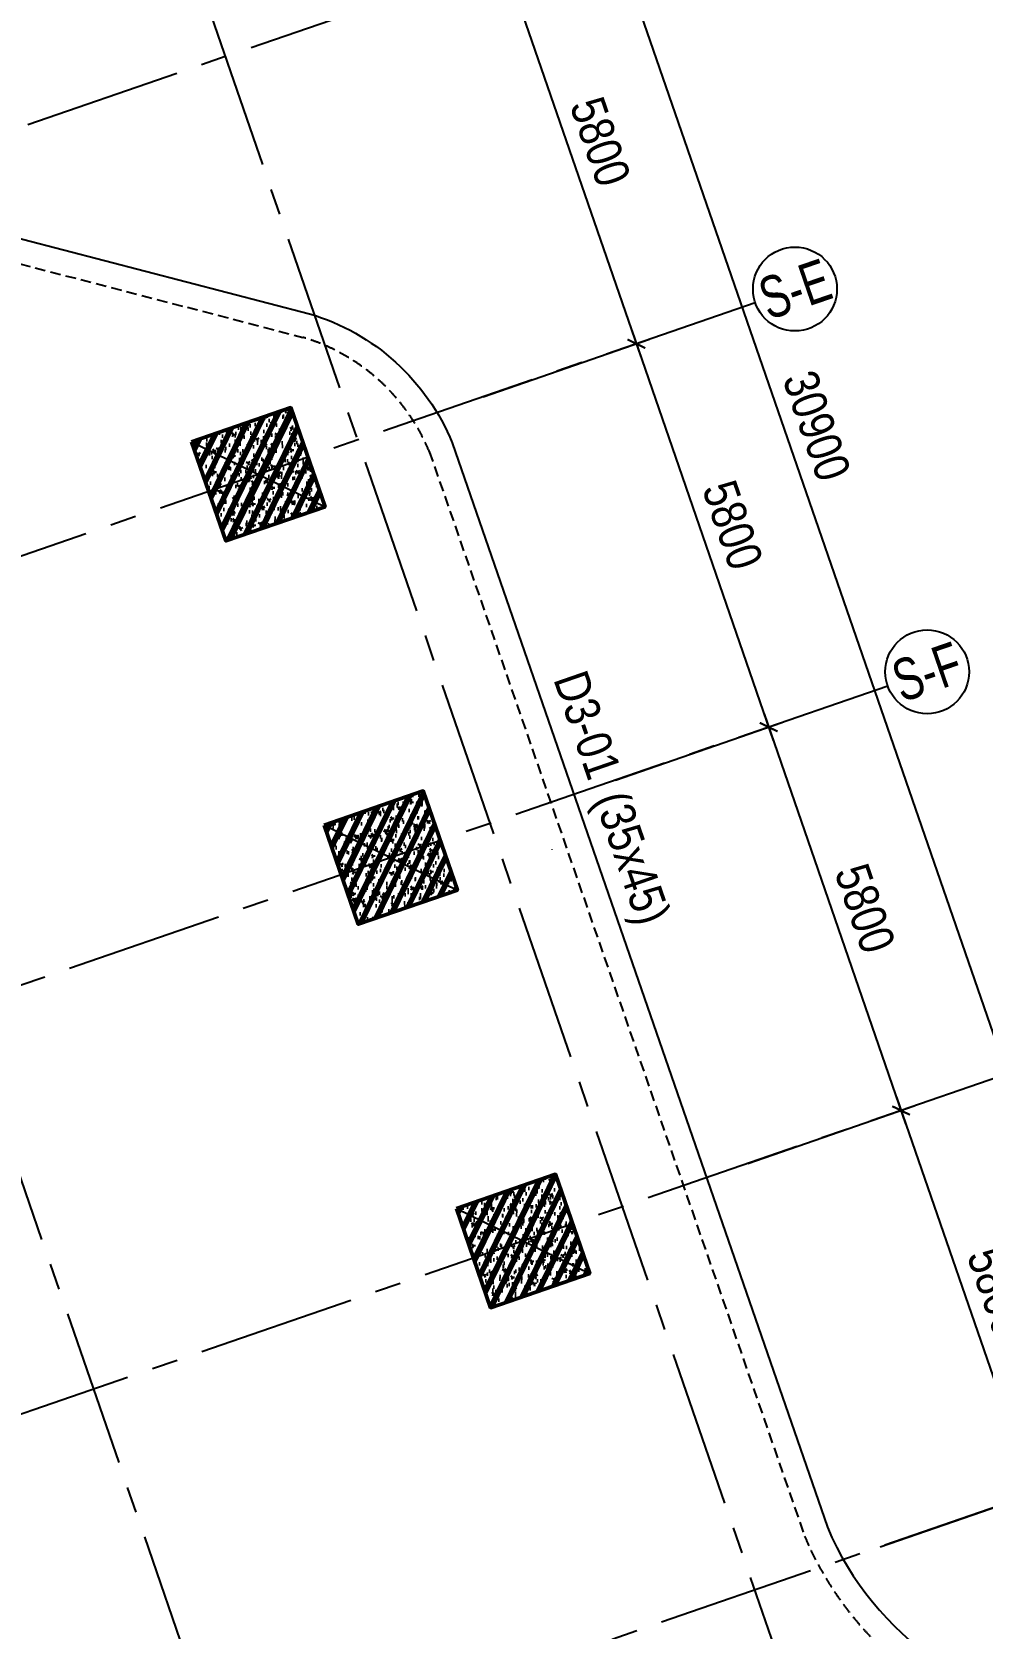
# Model space of a CAD drawing. Header units: millimetres. Extents: x -340714 to 2967022, y -655653 to 62.
# Drawn here: x 1354553 to 1368139, y -311596 to -288770 of the extents above; entities that cross this region are included whole.
import ezdxf
from ezdxf.enums import TextEntityAlignment as Align

# ---------------------------------------------------------------- set-up
doc = ezdxf.new("R2010")
doc.units = ezdxf.units.MM
doc.header["$LTSCALE"] = 100
doc.header["$PDMODE"] = 32
doc.header["$PDSIZE"] = 2.5
doc.linetypes.add('CENTER2', pattern=[1.125, 0.75, -0.125, 0.125, -0.125])
doc.linetypes.add('DASHED', pattern=[4.5, 3, -1.5])
for name, color, linetype in [('A-GLAZ', 135, 'Continuous'), ('ccu11-Khuat', 9, 'DASHED'), ('ccu11-Thay', 7, 'Continuous'), ('ccu12-Hatch', 250, 'Continuous'), ('ccu12-Text', 31, 'Continuous'), ('ccu12-Truc', 13, 'CENTER2'), ('KC2-DIM', 251, 'Continuous'), ('KT-Dim', 8, 'Continuous'), ('Xref_ST_MBDV Cot vach 30.7.2022|Xref_ST_MBDV Cot vach 30.7.2022|Xref_ST_MBDV Cot vach 30.7.2022|Xref_ST_MBDV Cot vach 30.7.2022|A-GRID-SYM', 50, 'Continuous')]:
    doc.layers.add(name, color=color, linetype=linetype)
doc.layers.add('ccu12-Tencaukien', color=9, linetype='Continuous', lineweight=15)
doc.layers.add('KT-Net cot vach', color=6, linetype='Continuous', lineweight=50)
doc.styles.add('Arial Narrow', font='ARIALN.TTF')
doc.styles.add('HBA-Text', font='GOTHIC.TTF')
doc.dimstyles.new('ccu12-200', dxfattribs={"dimscale": 200, "dimtxt": 2.5, "dimasz": 1, "dimexe": 1, "dimexo": 2, "dimgap": 1, "dimtad": 1, "dimdec": 0, "dimrnd": 5, "dimdsep": 46, "dimtxsty": 'Arial Narrow', "dimblk": 'ARCHTICK', "dimcen": -1, "dimdle": 1, "dimclrd": 256, "dimclre": 256, "dimclrt": 3, "dimadec": 0, "dimazin": 2, "dimtfac": 0.1, "dimtdec": 0, "dimtmove": 0, "dimatfit": 1, "dimldrblk": 'ARCHTICK', "dimfxl": 1, "dimtvp": 0.8333333333333334, "dimtolj": 1, "dimtzin": 12, "dimarcsym": 0})

# ---------------------------------------------------------------- blocks, each defined once
blk = doc.blocks.new('_ARCHTICK')
at = {"color": 0, "linetype": 'ByBlock', "const_width": 0.15}
blk.add_lwpolyline([(-0.5, -0.5), (0.5, 0.5)], dxfattribs=at)
blk = doc.blocks.new('*D1048')
at = {"layer": 'Defpoints', "color": 0, "transparency": 16777216}
for p in [(369540.1568463369, -50987.29101526499), (374001.6793293455, -55582.90048880671), (371432.2993522154, -56469.97258824774, -0.001541574509502541)]:
    blk.add_point(p, dxfattribs=at)
at = {"layer": 'KT-Dim', "lineweight": -2, "transparency": 16777216}
for p, q in [((372043.606741606, -49911.39700687397), (374066.9484155995, -55771.95060485942)), ((369918.2570784424, -50856.75284275699), (372297.9259439127, -50035.17803667279)), ((371810.3995843211, -56339.43441573973), (374190.7294453983, -55517.63140255265))]:
    blk.add_line(p, q, dxfattribs=at)
at = {"layer": 'KT-Dim', "lineweight": -2, "transparency": 16777216, "xscale": 200, "yscale": 200, "zscale": 200}
for p, rotation in [((372108.8758278599, -50100.44712292677), 109.0471074728855), ((374001.6793293455, -55582.90048880663), 289.0471074728856)]:
    blk.add_blockref('_ARCHTICK', p, dxfattribs=dict(at, rotation=rotation))
at = {"layer": 'KT-Dim', "color": 3, "transparency": 16777216, "insert": (373485.637401111, -52693.09313867637), "char_height": 500, "attachment_point": 5, "rotation": 289.04710747288556, "style": 'Arial Narrow'}
blk.add_mtext('\\A1;5800', dxfattribs=at)
blk = doc.blocks.new('*D1049')
at = {"layer": 'Defpoints', "color": 0, "transparency": 16777216}
for p in [(367648.0184263776, -45504.6080316184, -0.001541574509499016), (372109.5395214034, -50100.21798436528), (369540.1611836329, -50987.28951782151)]:
    blk.add_point(p, dxfattribs=at)
at = {"layer": 'KT-Dim', "lineweight": -2, "transparency": 16777216}
for p, q in [((370151.4669336615, -44428.71450242582), (372174.8086076574, -50289.26810041799)), ((368026.1186584832, -45374.0698591104), (370405.7861359683, -44552.49553222465)), ((369918.2614157385, -50856.75134531352), (372298.5896374562, -50034.94889811127))]:
    blk.add_line(p, q, dxfattribs=at)
at = {"layer": 'KT-Dim', "lineweight": -2, "transparency": 16777216, "xscale": 200, "yscale": 200, "zscale": 200}
for p, rotation in [((370216.7360199156, -44617.76461847861), 109.0471074728855), ((372109.5395214034, -50100.21798436523), 289.0471074728856)]:
    blk.add_blockref('_ARCHTICK', p, dxfattribs=dict(at, rotation=rotation))
at = {"layer": 'KT-Dim', "color": 3, "transparency": 16777216, "insert": (371593.4975931678, -47210.41063423163), "char_height": 500, "attachment_point": 5, "rotation": 289.04710747288556, "style": 'Arial Narrow'}
blk.add_mtext('\\A1;5800', dxfattribs=at)
blk = doc.blocks.new('*D1053')
at = {"layer": 'Defpoints', "color": 0, "transparency": 16777216}
for p in [(371432.9632642537, -56469.74337386235, 0.0007328238285898986), (375894.4857472667, -61065.35284741067), (373325.10577014, -61952.42494685058, 0.0007638141083008421)]:
    blk.add_point(p, dxfattribs=at)
at = {"layer": 'KT-Dim', "lineweight": -2, "transparency": 16777216}
for p, q in [((373936.4131595246, -55393.84936547071), (375959.7548335206, -61254.40296346338)), ((371811.0634963593, -56339.20520135434), (374190.7323618314, -55517.63039526953)), ((373703.2060022455, -61821.88677434257), (376083.5358633195, -61000.08376115661))]:
    blk.add_line(p, q, dxfattribs=at)
at = {"layer": 'KT-Dim', "lineweight": -2, "transparency": 16777216, "xscale": 200, "yscale": 200, "zscale": 200}
for p, rotation in [((374001.6822457786, -55582.89948152351), 109.0471074728855), ((375894.4857472667, -61065.35284741058), 289.0471074728856)]:
    blk.add_blockref('_ARCHTICK', p, dxfattribs=dict(at, rotation=rotation))
at = {"layer": 'KT-Dim', "color": 3, "transparency": 16777216, "insert": (375378.4438190309, -58175.5454972767), "char_height": 500, "attachment_point": 5, "rotation": 289.04710747288556, "style": 'Arial Narrow'}
blk.add_mtext('\\A1;5800', dxfattribs=at)
blk = doc.blocks.new('*D1054')
at = {"layer": 'Defpoints', "color": 0, "transparency": 16777216}
for p in [(373325.7696821648, -61952.19573245836, 0.0007356123916695267), (377787.2921651835, -66547.80520600891), (375217.9121880565, -67434.87730544893, 0.0007666026713804702)]:
    blk.add_point(p, dxfattribs=at)
at = {"layer": 'KT-Dim', "lineweight": -2, "transparency": 16777216}
for p, q in [((375829.2195774401, -60876.30172406518), (377852.5612514374, -66736.8553220616)), ((373703.8699142704, -61821.65755995034), (376083.5387797469, -61000.08275386399)), ((375596.012420162, -67304.33913294092), (377976.3422812363, -66482.53611975488))]:
    blk.add_line(p, q, dxfattribs=at)
at = {"layer": 'KT-Dim', "lineweight": -2, "transparency": 16777216, "xscale": 200, "yscale": 200, "zscale": 200}
for p, rotation in [((375894.4886636941, -61065.35184011795), 109.0471074728855), ((377787.2921651835, -66547.80520600884), 289.0471074728856)]:
    blk.add_blockref('_ARCHTICK', p, dxfattribs=dict(at, rotation=rotation))
at = {"layer": 'KT-Dim', "color": 3, "transparency": 16777216, "insert": (377271.2502369471, -63657.99785587307), "char_height": 500, "attachment_point": 5, "rotation": 289.04710747288556, "style": 'Arial Narrow'}
blk.add_mtext('\\A1;5800', dxfattribs=at)
blk = doc.blocks.new('GRID-SYM-flat-103')
at = {"layer": 'Xref_ST_MBDV Cot vach 30.7.2022|Xref_ST_MBDV Cot vach 30.7.2022|Xref_ST_MBDV Cot vach 30.7.2022|Xref_ST_MBDV Cot vach 30.7.2022|A-GRID-SYM'}
blk.add_circle((7.814746150539778e-20, 1.307624847908942e-17, 4.374695749536969e-07), 900.0000000000003, dxfattribs=at)
at = {"layer": 'Xref_ST_MBDV Cot vach 30.7.2022|Xref_ST_MBDV Cot vach 30.7.2022|Xref_ST_MBDV Cot vach 30.7.2022|Xref_ST_MBDV Cot vach 30.7.2022|A-GRID-SYM', "style": 'HBA-Text'}
blk.add_attdef('GRID', text='', height=900.0000000000003, rotation=19.04713795291325, dxfattribs=at).set_placement((7.814746150539778e-20, 1.307624847908942e-17, 4.374695749536969e-07), align=Align.MIDDLE_CENTER)
blk = doc.blocks.new('*D1030')
at = {"layer": 'Defpoints', "color": 0, "transparency": 16777216}
for p in [(366646.887502437, -37704.25700299309, 0.0008513056641429317), (379299.6929281668, -66025.65167231504), (376730.3129510398, -66912.72377175502, 0.0007666026713804702)]:
    blk.add_point(p, dxfattribs=at)
at = {"layer": 'KT-Dim', "lineweight": -2, "transparency": 16777216}
for p, q in [((369150.3500194299, -36628.35863698309), (379364.9620144208, -66214.70178836773)), ((367024.9877345426, -37573.71883048506), (369404.6692217366, -36752.13966678189)), ((377108.4131831453, -66782.185599247), (379488.7430442196, -65960.38258606098))]:
    blk.add_line(p, q, dxfattribs=at)
at = {"layer": 'KT-Dim', "lineweight": -2, "transparency": 16777216, "xscale": 200, "yscale": 200, "zscale": 200}
for p, rotation in [((369215.6191056838, -36817.40875303585), 109.0471074728855), ((379299.6929281668, -66025.65167231494), 289.0471074728856)]:
    blk.add_blockref('_ARCHTICK', p, dxfattribs=dict(at, rotation=rotation))
at = {"layer": 'KT-Dim', "color": 3, "transparency": 16777216, "insert": (374688.0158394335, -51272.94954548507), "char_height": 500, "attachment_point": 5, "rotation": 289.04710747288556, "style": 'Arial Narrow'}
blk.add_mtext('\\A1;30900', dxfattribs=at)
blk = doc.blocks.new('*U151')
h = blk.add_hatch()
h.set_pattern_fill('VATLIEU04', color=250, scale=40, style=0, pattern_type=2)
h.set_pattern_definition([(49.99999999999999, (550, -550), (286.9040730403014, -25.10085399303804), [30, -330]), (355, (550, -550), (-55.50053344520001, 300.8768534800047), [24, -264]), (100.4514, (573.908672, -552.091736), (231.4037526856086, 275.7758168243814), [25.496076, -280.4568448]), (46.18420000000001, (550, -470), (426.8964194502578, -66.20760573160723), [45, -495]), (96.6356, (585.574698, -475.5173228), (373.8650822194813, 389.6471483601767), [38.2441152, -420.6852]), (351.1842, (550, -470), (373.8647780534509, 389.6474403701299), [36, -396]), (21, (590, -490), (238.7628208473847, -161.0475562661355), [30, -330]), (326.0000000000001, (590, -490), (97.32613276863269, 290.0600180187412), [24, -264]), (71.4514, (609.8968932, -503.4206424), (336.089051432596, 129.012198683981), [25.496076, -280.4568448]), (37.50000000000001, (550, -550), (4.863942126916267, 133.1575415325246), [0, -260.8, 0, -268, 0, -265]), (7.499999999999999, (550, -550), (105.2278149768594, 157.7646847529441), [0, -152.8, 0, -254.8, 0, -101]), (327.5, (460.8, -550), (213.5289744689636, -9.021948693751902), [0, -100, 0, -312, 0, -414]), (317.5, (420.8, -550), (233.2744677369545, 40.04199293292709), [0, -130, 0, -207.2, 0, -294]), (45, (550, -550), (-120.2081528017131, 120.2081528017131), []), (45, (550, -501), (-120.2081528017131, 120.2081528017131), [])])
h.paths.add_polyline_path([(-475, 475), (1025, 475), (1025, -1025), (-475, -1025)])
at = {"color": 6, "ltscale": 0.25}
blk.add_lwpolyline([(-475, 475), (1025, 475), (1025, -1025), (-475, -1025)], close=True, dxfattribs=at)
at = {"layer": 'Defpoints', "linetype": 'ByBlock', "ltscale": 30}
for p, q in [((1025, 475), (-475, -1025)), ((-475, 475), (1025, -1025))]:
    blk.add_line(p, q, dxfattribs=at)
blk = doc.blocks.new('MBDVCOTVACH-T2-T6-PN')
at = {"layer": 'ccu12-Hatch', "ltscale": 0.5}
h = blk.add_hatch(dxfattribs=at)
h.set_pattern_fill('BETONG', color=256, scale=50, pattern_type=2)
h.set_pattern_definition([(0, (-1923553.406636358, 300749.4537652719), (0, 259.8076212), [6.25, -143.75]), (0, (-1923553.406636358, 300760.2790828219), (0, 259.8076212), [6.25, -143.75]), (120, (-1923553.406636358, 300749.4537652719), (-225.0000000560045, -129.9038105999999), [6.249999999999998, -143.7499999999999]), (120, (-1923544.031636358, 300754.866424072), (-225.0000000560045, -129.9038105999999), [6.249999999999998, -143.7499999999999]), (0, (-1923478.406636358, 300879.3575758719), (0, 259.8076212), [6.25, -143.75]), (0, (-1923478.406636358, 300890.1828934219), (0, 259.8076212), [6.25, -143.75]), (120, (-1923478.406636358, 300879.3575758719), (-225.0000000560045, -129.9038105999999), [6.249999999999998, -143.7499999999999]), (120, (-1923469.031636358, 300884.7702346719), (-225.0000000560045, -129.9038105999999), [6.249999999999998, -143.7499999999999]), (59.99999999999999, (-1923547.156636358, 300749.4537652719), (-225.0000000560045, 129.9038106), [6.25, -143.75]), (59.99999999999999, (-1923556.531636358, 300754.866424072), (-225.0000000560045, 129.9038106), [6.25, -143.75]), (59.99999999999999, (-1923472.156636358, 300619.5499546719), (-225.0000000560045, 129.9038106), [6.25, -143.75]), (59.99999999999999, (-1923481.531636358, 300624.962613472), (-225.0000000560045, 129.9038106), [6.25, -143.75]), (45, (-1923553.406636358, 300749.4537652719), (-53.03300858899107, 53.03300858899107), []), (49.99999999999999, (-1923553.406636358, 300749.4537652719), (358.6300913003767, -31.37606749129755), [37.5, -412.5]), (355, (-1923553.406636358, 300749.4537652719), (-69.3756668065, 376.0960668500059), [30, -330]), (100.4514, (-1923523.520796358, 300746.8390952719), (289.2546908570108, 344.7197710304768), [31.870095, -350.571056]), (46.18420000000001, (-1923553.406636358, 300849.4537652719), (533.6205243128222, -82.75950716450905), [56.25, -618.75]), (96.6356, (-1923508.938263858, 300842.557111772), (467.3313527743517, 487.0589354502209), [47.805144, -525.8565]), (351.1842, (-1923553.406636358, 300849.4537652719), (467.3309725668136, 487.0593004626623), [45, -495]), (21, (-1923503.406636358, 300824.4537652719), (298.4535260592309, -201.3094453326694), [37.5, -412.5]), (326.0000000000001, (-1923503.406636358, 300824.4537652719), (121.6576659607909, 362.5750225234265), [30, -330]), (71.4514, (-1923478.535519858, 300807.6779622719), (420.111314290745, 161.2652483549762), [31.870095, -350.571056]), (37.50000000000001, (-1923553.406636358, 300749.4537652719), (6.079927658645334, 166.4469269156558), [0, -326, 0, -335, 0, -331.25]), (7.499999999999999, (-1923553.406636358, 300749.4537652719), (131.5347687210743, 197.2058559411801), [0, -191, 0, -318.5, 0, -126.25]), (327.5, (-1923664.906636358, 300749.4537652719), (266.9112180862045, -11.27743586718988), [0, -125, 0, -390, 0, -517.5]), (317.5, (-1923714.906636358, 300749.4537652719), (291.5930846711931, 50.05249116615887), [0, -162.5, 0, -259, 0, -367.5])])
edge = h.paths.add_edge_path()
edge.add_arc((4097.65261828457, -8624.055242631817), 750, 0, 360)
edge = h.paths.add_edge_path()
edge.add_arc((1410.005177336978, -253.7429474530509), 750, 0, 360)
edge = h.paths.add_edge_path()
edge.add_arc((101636.8044801299, -32126.61616641039), 750, 0, 360)
edge = h.paths.add_edge_path()
edge.add_arc((54389.03565472178, -32051.75711834745), 750, 0, 360)
at = {"layer": 'KT-Net cot vach', "rotation": 19.04713795399666}
for p in [(57391.73514500447, 5823.388029050664), (59284.5415629372, 340.9356704584789), (61177.34796688659, -5141.516692961333)]:
    blk.add_blockref('*U151', p, dxfattribs=at)
blk = doc.blocks.new('*U690')
at = {"layer": 'ccu12-Tencaukien', "color": 8, "ltscale": 10000}
blk.add_line((360.6565736538532, -155.3215232637356), (354.4065714950475, -155.3215232637356), dxfattribs=at)
at = {"layer": 'ccu12-Text', "color": 2, "style": 'Arial Narrow', "width": 0.8}
blk.add_attdef('SH', text='', height=300, dxfattribs=at).set_placement((275.6048113084853, 5.864471777974813), align=Align.BOTTOM_RIGHT)
at = {"layer": 'ccu12-Text', "color": 31, "style": 'Arial Narrow', "width": 0.8}
for tag, p in [('(', (507.5315725744504, -75.41116959831947)), (')', (962.8971199221714, -75.41116959831947)), ('KT', (632.605666770517, -75.41116959831947))]:
    blk.add_attdef(tag, text='', height=250, dxfattribs=at).set_placement(p, align=Align.BOTTOM_LEFT)
blk = doc.blocks.new('MBKC-T3-PN')
at = {"layer": 'ccu11-Khuat', "ltscale": 0.5, "elevation": -0.0003901197252574179}
blk.add_lwpolyline([(31224.41949791997, 10401.15608117677, -0.1203839840985264), (42572.85465626395, 11719.39024886949), (58379.85115727969, 7611.132730447047, -0.2258253160871416), (60186.44089432061, 5977.409135053749), (65551.80771612958, -9531.095751609828, 0.2919429440186994), (69736.50495830015, -12426.6161779894), (99368.00793614518, -12426.6161779894, -0.2609853684017961), (101894.5837610736, -14307.26193159987), (105248.9736585456, -29866.61846812873, -0.450430548376512), (100589.6931814908, -35326.6158653514), (55455.61416863091, -35326.6158653514, -0.3270381078692864), (50922.90468503162, -31997.94642836676), (46413.0024276413, -18965.37748569861, 0.4276044270060953), (30445.87231722521, -12504.80555859185), (12824.43251889106, -18584.35473983688, -0.1315578741241553), (10225.70651983377, -18473.84767023224), (9061.065310114762, -18020.38528109412, -0.1846755877232493), (7455.469289202709, -16623.04162249499), (2976.957835427951, -9107.263866643538, -0.02202630655650502), (-406.9169527727645, -3413.25466246967, -0.3992423458823245), (1800.966408062493, 257.1217708188342)], format="xyb", close=True, dxfattribs=at)
at = {"layer": 'ccu11-Thay', "elevation": -0.0003901197252574179}
blk.add_lwpolyline([(31106.50862324028, 10730.72166345781, -0.1205795836710196), (42638.87427653908, 12063.859528495), (58473.93031160696, 7948.309303218033, -0.2272385897093211), (60513.964432284, 6101.209794561379), (65878.81921774126, -9405.815059417277, 0.2908633368540378), (69743.13952882006, -12076.6161779894), (99390.07919017388, -12076.6161779894, -0.2655275921417467), (102229.2245215473, -14198.71881677723), (105593.7353260962, -29805.02123810095, -0.4513714951595503), (100592.7770390881, -35676.6158653514), (55455.39553553029, -35676.6158653514, -0.3267809868965265), (50590.57907296135, -32107.86789232772), (46084.8424524439, -19087.33667168533, 0.427810969143063), (30575.2745344413, -12830.40558466513), (12920.16765186726, -18921.57020124164, -0.1330764012900887), (10109.49357222929, -18804.19336872117), (8937.306803341722, -18347.79305564612, -0.183720991931343), (7150.621857264778, -16795.18900673359), (2680.126648878446, -9292.86400619999, -0.02215701127767281), (-737.5723420327995, -3537.213185448665, -0.4024491153328594), (1696.95094252727, 591.477936539799), (31106.50862324028, 10730.72166345781)], format="xyb", dxfattribs=at)
blk = doc.blocks.new('Grid-ST-flat-3')
at = {"layer": 'ccu12-Truc', "ltscale": 30}
for p, q in [((361622.2284453712, -32650.9097540056), (374729.8888652188, -70616.82275023795)), ((354060.2251921427, -35261.67722702224), (370215.9049475128, -82056.07930523856)), ((371917.5285306431, -44030.56765644263), (347796.6934022299, -52358.24085405765)), ((373810.3320323362, -49513.02102186111), (349695.2078323849, -57838.72253210987)), ((375703.1355340295, -54995.47438727947), (343807.6216429826, -66007.34088114498)), ((377595.9390357226, -60477.92775269795), (312746.7367284152, -82866.99351539748)), ((377787.2916931124, -66547.80383867014), (314639.543147344, -88349.44587364572))]:
    blk.add_line(p, q, dxfattribs=at)
at = {"layer": 'KT-Dim'}
ref = blk.add_blockref('GRID-SYM-flat-103', (374377.4769590875, -49317.21696731605, 0.001425881237029164), dxfattribs=dict(at, xscale=0.6666666666666666, yscale=0.6666666666666666, zscale=0.6666666666666666))
ref.add_attrib('GRID', 'S-E', dxfattribs={"layer": 'Xref_ST_MBDV Cot vach 30.7.2022|Xref_ST_MBDV Cot vach 30.7.2022|Xref_ST_MBDV Cot vach 30.7.2022|Xref_ST_MBDV Cot vach 30.7.2022|A-GRID-SYM', "height": 600, "rotation": 19, "style": 'HBA-Text', "width": 0.75}).set_placement((374377.4769590875, -49317.21696731605, 0.001425881237029164), align=Align.MIDDLE_CENTER)
ref = blk.add_blockref('GRID-SYM-flat-103', (376267.3946573074, -54791.30224305955, -0.0008485171010659681), dxfattribs=dict(at, xscale=0.6666666666666666, yscale=0.6666666666666666, zscale=0.6666666666666666))
ref.add_attrib('GRID', 'S-F', dxfattribs={"layer": 'Xref_ST_MBDV Cot vach 30.7.2022|Xref_ST_MBDV Cot vach 30.7.2022|Xref_ST_MBDV Cot vach 30.7.2022|Xref_ST_MBDV Cot vach 30.7.2022|A-GRID-SYM', "height": 600, "rotation": 19, "style": 'HBA-Text', "width": 0.75}).set_placement((376267.3946573074, -54791.30224305955, -0.0008485171010659681), align=Align.MIDDLE_CENTER)
for base, p1, p2, picture, middle in [((379299.6929281668, -66025.65167231504, -0.0008513056641429317), (366646.887502437, -37704.25700299307), (376730.3129510398, -66912.723771755, -8.470299276246152e-05), '*D1030', (374688.0158394335, -51272.94954548507, -0.0008513056641429317)), ((372109.5395214034, -50100.21798436528, 0.001541574509502569), (367648.0184263776, -45504.6080316184), (369540.161183633, -50987.2895178215, 0.001541574509502569), '*D1049', (371593.4975931678, -47210.41063423163, 0.001541574509502569)), ((374001.6793293455, -55582.90048880671, 0.001541574509502569), (369540.1568463368, -50987.29101526498, 0.001541574509502791), (371432.2993522154, -56469.97258824773), '*D1048', (373485.637401111, -52693.09313867637, 0.001541574509502569)), ((375894.4857472667, -61065.35284741067, -0.0007356123916695267), (371432.9632642537, -56469.74337386234, -2.788563079628159e-06), (373325.10577014, -61952.42494685057, 2.820171663131532e-05), '*D1053', (375378.4438190309, -58175.5454972767, -0.0007356123916695267)), ((377787.2921651835, -66547.80520600891, -0.0007356123916695267), (373325.7696821648, -61952.19573245837), (375217.9121880564, -67434.87730544893, 3.099027971094348e-05), '*D1054', (377271.2502369471, -63657.99785587307, -0.0007356123916695267))]:
    dim = blk.add_linear_dim(base=base, p1=p1, p2=p2, angle=109.0471074728856, dimstyle='ccu12-200', dxfattribs=at)
    dim.commit()
    dim.dimension.update_dxf_attribs({"geometry": picture, "text_midpoint": middle})

msp = doc.modelspace()

# ---------------------------------------------------------------- linework, layer by layer
at = {"layer": 'A-GLAZ'}
msp.add_lwpolyline([(1331155.712801311, -290018.7321018141, -0.1205795836710196), (1342688.078454609, -288685.5942367769), (1358523.134489677, -292801.1444620539, -0.2272385897093211), (1360563.168610354, -294648.2439707106), (1365928.023395812, -310155.2688246892, 0.2908633368540378), (1369792.34370689, -312826.0699432613), (1399439.283368244, -312826.0699432613, -0.2655275921417467), (1402278.428699618, -314948.1725820492), (1405642.939504167, -330554.4750033729, -0.4513714951595503), (1400641.981217158, -336426.0696306233), (1355504.599713601, -336426.0696306233, -0.3267809868965265), (1350639.783251032, -332857.3216575996), (1346134.046630514, -319836.7904369573, 0.427810969143063), (1330624.478712512, -313579.8593499371), (1312969.371829938, -319671.0239665136, -0.1330764012900887), (1310158.6977503, -319553.6471339931), (1308986.510981412, -319097.2468209181, -0.183720991931343), (1307199.826035335, -317544.6427720055), (1302729.330826949, -310042.3177714719, -0.02215701127767281), (1299311.631836038, -304286.6669507206, -0.4024491153328594), (1301746.155120598, -300157.9758287321), (1331155.712801311, -290018.7321018141)], format="xyb", dxfattribs=at)

# ---------------------------------------------------------------- block references
msp.add_blockref('Grid-ST-flat-3', (991086.621342859, -243129.7985158589))
at = {"layer": 'ccu12-Tencaukien', "extrusion": (-7.825994902301875e-07, -7.350826757026604e-07, 0.9999999999994236)}
ref = msp.add_blockref('*U690', (1362291.914736805, -299818.9732081359, -2.026219249169637), dxfattribs=dict(at, xscale=1.815893337873055, yscale=1.815893337873055, zscale=1.815893337873055, rotation=268.6206537066452))
ref.add_attrib('KT', '(35x45)', dxfattribs={"color": 31, "extrusion": (-7.825994902301875e-07, -7.350826757026604e-07, 0.9999999999994236), "height": 499.9999999999999, "rotation": 289.0837199907818, "style": 'Arial Narrow'}).set_placement((1362448.195679217, -299792.2895789745, -0.8458661499270765), align=Align.BOTTOM_LEFT)
ref.add_attrib('SH', 'D3-01', dxfattribs={"color": 2, "extrusion": (-7.825994902301875e-07, -7.350826757026604e-07, 0.9999999999994236), "height": 499.9999999999999, "rotation": 289.0837199907818, "style": 'Arial Narrow'}).set_placement((1362373.235232276, -299548.468355923, -0.8456095753476602), align=Align.BOTTOM_RIGHT)
at = {"layer": 'KC2-DIM', "ltscale": 0.5}
msp.add_blockref('MBKC-T3-PN', (1300049.20417807, -300749.4537652719), dxfattribs=at)
at = {"layer": 'KC2-DIM'}
msp.add_blockref('MBDVCOTVACH-T2-T6-PN', (1300049.20417807, -300749.4537652719), dxfattribs=at)

doc.saveas('drawing.dxf')
